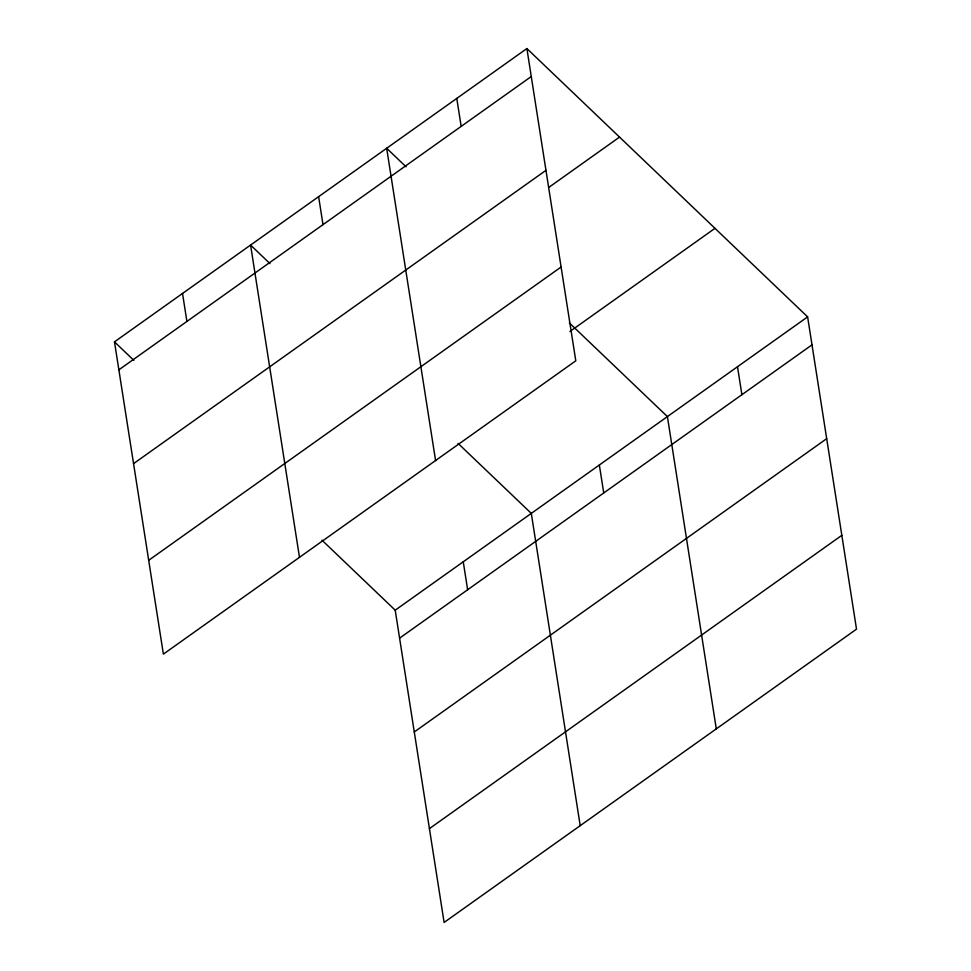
<?xml version="1.0" encoding="UTF-8"?>
<svg xmlns="http://www.w3.org/2000/svg" width="971" height="971" viewBox="0 0 971 971"><rect width="100%" height="100%" fill="white"/><g stroke="black" fill="none" stroke-linecap="round" stroke-linejoin="round"><path stroke-width="1.46" d="M526.889 48.55L575.791 360.811L163.383 654.126L114.481 341.853L526.889 48.55L807.617 316.874L856.519 629.147L444.111 922.45L395.209 610.189L321.959 540.167M118.863 369.83L531.271 76.527M133.549 463.64L545.969 170.338M549.428 186.966L619.534 137.093M148.684 560.303L561.104 267.001M569.904 331.512L714.984 228.331M395.209 610.189L807.617 316.874M399.591 638.153L811.999 344.851M414.277 731.976L826.697 438.661M429.413 828.627L841.833 535.324M406.06 166.806L386.676 148.272L435.578 460.545M569.334 322.87L667.405 416.595L716.295 728.869M269.962 263.602L250.579 245.068L299.481 557.33M458.057 443.383L531.307 513.392L580.197 825.653M114.481 341.853L133.864 360.387M737.511 366.735L741.893 394.712M599.35 465L603.731 492.965M456.783 98.411L461.164 126.388M463.252 561.784L467.634 589.761M318.622 196.676L323.003 224.641M182.524 293.46L186.905 321.437"/></g></svg>
